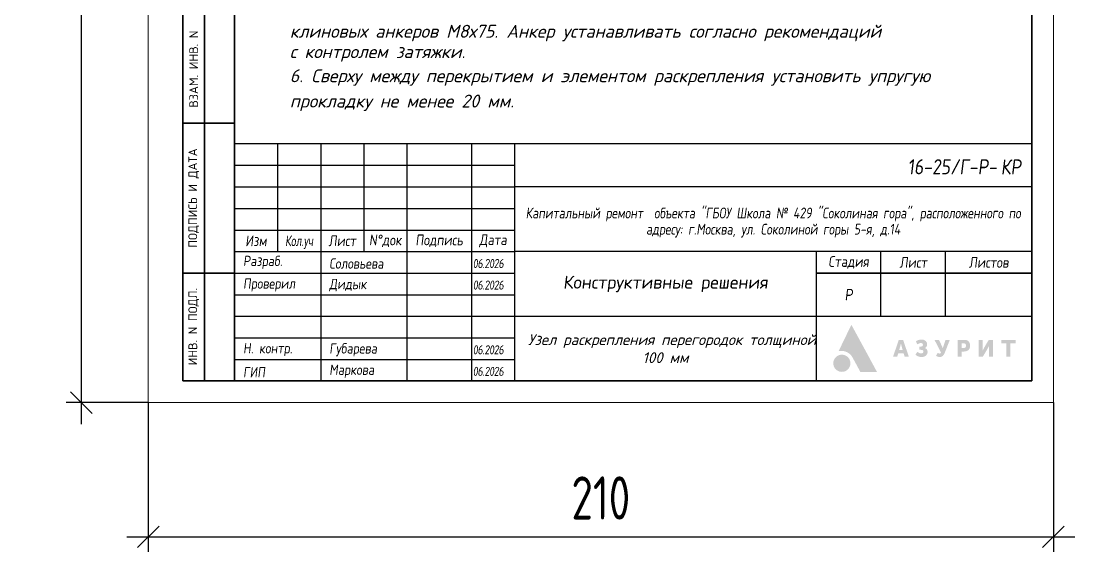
# Model space of a CAD drawing. Header units: millimetres. Extents: x 10124 to 8132345, y -95635 to 1386204.
# Drawn here: x 59496 to 61941, y -14269 to -13038 of the extents above; entities that cross this region are included whole.
import ezdxf
from ezdxf.enums import TextEntityAlignment as Align

# ---------------------------------------------------------------- set-up
doc = ezdxf.new("R2010")
doc.units = ezdxf.units.MM
doc.layers.get('DEFPOINTS').update_dxf_attribs({"color": 1})
doc.layers.add('_STAMP', color=7, linetype='Continuous')
doc.layers.add('_TEXT', color=7, linetype='Continuous', lineweight=30)
doc.styles.add('10', font='isocpeui.ttf', dxfattribs={"height": 25})
doc.styles.add('GOST', font='isocpeur.TTF')
doc.styles.add('ISOCPEUR', font='isocpeur.TTF', dxfattribs={"width": 0.85, "oblique": 7})
doc.styles.add('БДА100', font='romand.shx', dxfattribs={"width": 0.7})
doc.dimstyles.new('БДА1', dxfattribs={"dimtxt": 2, "dimasz": 1, "dimexe": 0.7, "dimexo": 0, "dimgap": 0.8, "dimtad": 1, "dimdec": 0, "dimrnd": 1, "dimzin": 0, "dimdsep": 46, "dimtxsty": 'БДА100', "dimblk": 'OBLIQUE', "dimcen": 2, "dimdle": 1, "dimadec": 0, "dimazin": 0, "dimtfac": 1, "dimtdec": 0, "dimtmove": 1, "dimatfit": 3, "dimldrblk": 'NONE', "dimfxl": 0.7, "dimtolj": 1, "dimtzin": 0, "dimlwd": -1, "dimlwe": -1, "dimarcsym": 0})

# ---------------------------------------------------------------- blocks, each defined once
blk = doc.blocks.new('_OBLIQUE')
at = {"color": 0, "linetype": 'ByBlock'}
blk.add_line((-0.5, -0.5), (0.5, 0.5), dxfattribs=at)
blk = doc.blocks.new('*D686')
at = {"layer": 'DEFPOINTS', "color": 0, "transparency": 16777216}
for p, q in [((0, 0), (0, -34.62)), ((210, 0), (210, -34.62)), ((-5, -31.12), (215, -31.12))]:
    blk.add_line(p, q, dxfattribs=at)
for p in [(0, 0), (210, 0), (210, -31.12)]:
    blk.add_point(p, dxfattribs=at)
at = {"layer": 'DEFPOINTS', "color": 0, "transparency": 16777216, "xscale": 5, "yscale": 5, "zscale": 5, "rotation": 180}
blk.add_blockref('_OBLIQUE', (0, -31.12), dxfattribs=at)
at = {"layer": 'DEFPOINTS', "color": 0, "transparency": 16777216, "xscale": 5, "yscale": 5, "zscale": 5}
blk.add_blockref('_OBLIQUE', (210, -31.12), dxfattribs=at)
at = {"layer": 'DEFPOINTS', "color": 0, "lineweight": 0, "transparency": 16777216, "insert": (105, -22.12), "char_height": 10, "attachment_point": 5, "style": 'БДА100'}
blk.add_mtext('\\A1;210', dxfattribs=at)
blk = doc.blocks.new('_None')
blk = doc.blocks.new('*D687')
at = {"layer": 'DEFPOINTS', "color": 0, "transparency": 16777216}
for p, q in [((-15.52, -5), (-15.52, 302)), ((0, 297), (-19.02, 297)), ((0, 0), (-19.02, 0))]:
    blk.add_line(p, q, dxfattribs=at)
for p in [(-15.52, 297), (0, 297), (0, 0)]:
    blk.add_point(p, dxfattribs=at)
at = {"layer": 'DEFPOINTS', "color": 0, "transparency": 16777216, "xscale": 5, "yscale": 5, "zscale": 5}
for p, rotation in [((-15.52, 297), 90), ((-15.52, 0), 270)]:
    blk.add_blockref('_OBLIQUE', p, dxfattribs=dict(at, rotation=rotation))
at = {"layer": 'DEFPOINTS', "color": 0, "lineweight": 0, "transparency": 16777216, "insert": (-24.52, 148.5), "char_height": 10, "attachment_point": 5, "rotation": 90, "style": 'БДА100'}
blk.add_mtext('\\A1;297', dxfattribs=at)
blk = doc.blocks.new('Логотип Азурит')
at = {"layer": '_STAMP', "linetype": 'Continuous', "true_color": 0x2a3756}
h = blk.add_hatch(color=159, dxfattribs=at)
h.dxf.hatch_style = 1
h.paths.add_polyline_path([(-39.4, 8.5), (-40.02, 9.65), (-40.61, 10.74), (-41.14, 11.7), (-41.62, 12.59), (-41.79, 12.89), (-41.86, 13.01), (-41.91, 12.94), (-41.99, 12.78), (-42.39, 11.96), (-42.77, 11.18), (-43.09, 10.5), (-43.47, 9.72), (-44.18, 8.26), (-44.5, 7.6), (-44.73, 7.14), (-44.85, 6.9), (-44.7, 6.93), (-44.51, 6.95), (-44.27, 6.97), (-44.09, 6.97), (-43.91, 6.96), (-43.74, 6.94), (-43.56, 6.91), (-43.39, 6.87), (-43.22, 6.81), (-43.05, 6.75), (-42.89, 6.68), (-42.73, 6.59), (-42.58, 6.5), (-42.43, 6.4), (-42.29, 6.29), (-42.15, 6.17), (-42.03, 6.04), (-41.91, 5.91), (-41.79, 5.77), (-41.72, 5.65), (-41.63, 5.5), (-41.3, 4.9), (-41.02, 4.39), (-40.57, 3.56), (-40.05, 2.59), (-39.78, 2.11), (-37.86, 2.11), (-36.5, 2.11), (-35.94, 2.12), (-36.48, 3.13), (-36.82, 3.75), (-37.16, 4.37), (-37.67, 5.33), (-38.2, 6.3), (-38.54, 6.93), (-38.87, 7.53)])
h = blk.add_hatch(color=159, dxfattribs=at)
h.dxf.hatch_style = 1
h.paths.add_polyline_path([(-29.3, 7.88), (-29.63, 8.84), (-29.86, 9.53), (-30.37, 9.54), (-30.87, 9.54), (-30.93, 9.38), (-31.26, 8.4), (-31.64, 7.27), (-31.97, 6.31), (-32.19, 5.64), (-32.05, 5.63), (-31.71, 5.62), (-31.23, 5.62), (-31.11, 6.03), (-30.99, 6.44), (-30.37, 6.44), (-29.75, 6.44), (-29.63, 6.03), (-29.52, 5.62), (-29.03, 5.62), (-28.54, 5.62), (-28.6, 5.8), (-28.93, 6.79)])
h.paths.add_polyline_path([(-30.77, 7.21), (-30.74, 7.31), (-30.56, 7.93), (-30.43, 8.43), (-30.39, 8.59), (-30.37, 8.65), (-30.35, 8.64), (-30.31, 8.45), (-30.22, 8.08), (-30.11, 7.66), (-30.01, 7.33), (-29.97, 7.21), (-30.37, 7.21)], flags=16)
h = blk.add_hatch(color=159, dxfattribs=at)
h.dxf.hatch_style = 1
h.paths.add_polyline_path([(-24.39, 7.35), (-24.47, 7.43), (-24.56, 7.5), (-24.66, 7.56), (-24.81, 7.65), (-24.74, 7.69), (-24.65, 7.75), (-24.55, 7.86), (-24.45, 7.97), (-24.38, 8.09), (-24.35, 8.18), (-24.32, 8.25), (-24.31, 8.34), (-24.3, 8.45), (-24.3, 8.65), (-24.31, 8.73), (-24.34, 8.82), (-24.41, 8.99), (-24.51, 9.14), (-24.63, 9.28), (-24.78, 9.39), (-24.95, 9.48), (-25.13, 9.55), (-25.34, 9.59), (-25.56, 9.6), (-25.74, 9.6), (-25.91, 9.58), (-26.08, 9.55), (-26.23, 9.51), (-26.39, 9.46), (-26.53, 9.39), (-26.67, 9.32), (-26.8, 9.23), (-26.9, 9.15), (-26.81, 8.98), (-26.64, 8.66), (-26.54, 8.5), (-26.51, 8.5), (-26.46, 8.54), (-26.35, 8.61), (-26.21, 8.67), (-26.07, 8.73), (-25.93, 8.77), (-25.82, 8.79), (-25.72, 8.79), (-25.62, 8.79), (-25.53, 8.76), (-25.46, 8.73), (-25.39, 8.68), (-25.34, 8.62), (-25.3, 8.55), (-25.26, 8.45), (-25.26, 8.36), (-25.27, 8.27), (-25.32, 8.18), (-25.36, 8.13), (-25.39, 8.08), (-25.44, 8.05), (-25.49, 8.02), (-25.63, 7.99), (-25.84, 7.98), (-26.1, 7.97), (-26.1, 7.6), (-26.1, 7.24), (-25.78, 7.23), (-25.54, 7.21), (-25.45, 7.2), (-25.38, 7.18), (-25.33, 7.15), (-25.28, 7.12), (-25.25, 7.08), (-25.21, 7.02), (-25.19, 6.96), (-25.17, 6.9), (-25.17, 6.76), (-25.18, 6.7), (-25.2, 6.64), (-25.23, 6.58), (-25.26, 6.53), (-25.31, 6.49), (-25.37, 6.45), (-25.44, 6.43), (-25.52, 6.41), (-25.69, 6.39), (-25.78, 6.39), (-25.87, 6.41), (-26, 6.45), (-26.16, 6.51), (-26.3, 6.6), (-26.43, 6.69), (-26.53, 6.76), (-26.77, 6.45), (-26.93, 6.26), (-26.97, 6.2), (-26.98, 6.15), (-26.97, 6.11), (-26.94, 6.07), (-26.82, 5.97), (-26.62, 5.84), (-26.41, 5.73), (-26.19, 5.65), (-25.97, 5.59), (-25.78, 5.57), (-25.53, 5.57), (-25.3, 5.58), (-25.12, 5.61), (-24.99, 5.65), (-24.87, 5.71), (-24.75, 5.78), (-24.64, 5.85), (-24.54, 5.94), (-24.45, 6.03), (-24.37, 6.13), (-24.31, 6.23), (-24.25, 6.37), (-24.21, 6.51), (-24.2, 6.66), (-24.2, 6.82), (-24.21, 6.94), (-24.24, 7.06), (-24.28, 7.16), (-24.33, 7.26)])
h = blk.add_hatch(color=159, dxfattribs=at)
h.dxf.hatch_style = 1
h.paths.add_polyline_path([(-19.61, 8.04), (-19.36, 8.68), (-19.14, 9.22), (-19.03, 9.53), (-19.17, 9.54), (-19.52, 9.54), (-20.02, 9.54), (-20.05, 9.44), (-20.31, 8.65), (-20.59, 7.81), (-20.63, 7.68), (-20.66, 7.62), (-20.67, 7.61), (-20.7, 7.67), (-20.82, 7.97), (-21.01, 8.4), (-21.34, 9.1), (-21.54, 9.54), (-22.06, 9.54), (-22.58, 9.54), (-22.4, 9.17), (-21.88, 8.17), (-21.32, 7.06), (-21.11, 6.63), (-21.09, 6.56), (-21.1, 6.52), (-21.15, 6.45), (-21.21, 6.41), (-21.28, 6.38), (-21.37, 6.37), (-21.45, 6.37), (-21.55, 6.39), (-21.64, 6.43), (-21.74, 6.49), (-21.82, 6.53), (-21.86, 6.49), (-21.92, 6.39), (-22.11, 6.05), (-22.23, 5.85), (-22.18, 5.81), (-22.08, 5.75), (-21.95, 5.69), (-21.81, 5.63), (-21.69, 5.59), (-21.51, 5.57), (-21.31, 5.57), (-21.12, 5.59), (-20.97, 5.62), (-20.88, 5.66), (-20.79, 5.71), (-20.71, 5.77), (-20.63, 5.84), (-20.56, 5.93), (-20.48, 6.02), (-20.35, 6.23), (-20.28, 6.35), (-20.21, 6.51), (-19.92, 7.25)])
h = blk.add_hatch(color=159, dxfattribs=at)
h.dxf.hatch_style = 1
h.paths.add_polyline_path([(-14.46, 7.53), (-14.41, 7.64), (-14.37, 7.74), (-14.33, 7.96), (-14.31, 8.19), (-14.32, 8.41), (-14.37, 8.63), (-14.45, 8.83), (-14.5, 8.93), (-14.55, 9.02), (-14.62, 9.1), (-14.69, 9.18), (-14.81, 9.29), (-14.92, 9.37), (-15.06, 9.43), (-15.21, 9.49), (-15.33, 9.52), (-15.49, 9.53), (-16.3, 9.54), (-17.21, 9.54), (-17.21, 7.58), (-17.21, 5.62), (-16.73, 5.62), (-16.25, 5.62), (-16.25, 6.23), (-16.25, 6.83), (-15.87, 6.83), (-15.58, 6.84), (-15.35, 6.86), (-15.17, 6.91), (-14.99, 6.98), (-14.83, 7.08), (-14.69, 7.2), (-14.56, 7.36)])
h.paths.add_polyline_path([(-15.6, 7.68), (-15.67, 7.66), (-15.95, 7.66), (-16.25, 7.66), (-16.25, 8.2), (-16.25, 8.74), (-15.93, 8.73), (-15.64, 8.72), (-15.57, 8.7), (-15.51, 8.67), (-15.42, 8.6), (-15.35, 8.51), (-15.32, 8.45), (-15.3, 8.39), (-15.29, 8.19), (-15.29, 8.07), (-15.3, 8), (-15.32, 7.94), (-15.35, 7.88), (-15.39, 7.82), (-15.43, 7.78), (-15.53, 7.71)], flags=16)
h = blk.add_hatch(color=159, dxfattribs=at)
h.dxf.hatch_style = 1
h.paths.add_polyline_path([(-10.09, 7.82), (-9.98, 8.03), (-9.94, 8.12), (-9.95, 7.93), (-9.96, 7.49), (-9.97, 6.69), (-9.97, 5.62), (-9.5, 5.62), (-9.04, 5.62), (-9.04, 7.58), (-9.04, 9.54), (-9.51, 9.54), (-9.99, 9.54), (-10.36, 8.91), (-10.84, 8.1), (-11.03, 7.78), (-11.26, 7.34), (-11.37, 7.13), (-11.42, 7.05), (-11.41, 7.31), (-11.39, 7.78), (-11.39, 8.55), (-11.39, 9.54), (-11.86, 9.54), (-12.34, 9.54), (-12.34, 7.58), (-12.34, 5.62), (-11.86, 5.62), (-11.37, 5.62), (-11.18, 5.95), (-10.61, 6.89), (-10.31, 7.42)])
h = blk.add_hatch(color=159, dxfattribs=at)
h.dxf.hatch_style = 1
h.paths.add_polyline_path([(-3.74, 9.14), (-3.74, 9.54), (-5.42, 9.54), (-7.09, 9.54), (-7.09, 9.14), (-7.09, 8.74), (-6.5, 8.74), (-5.9, 8.74), (-5.9, 7.18), (-5.9, 5.62), (-5.43, 5.62), (-4.95, 5.62), (-4.95, 7.18), (-4.95, 8.74), (-4.35, 8.74), (-3.74, 8.74)])
at = {"layer": '_STAMP', "linetype": 'Continuous', "true_color": 0x1447b7}
h = blk.add_hatch(color=162, dxfattribs=at)
h.dxf.hatch_style = 1
h.paths.add_polyline_path([(-42.09, 4.22), (-42.11, 4.4), (-42.15, 4.58), (-42.2, 4.76), (-42.27, 4.93), (-42.35, 5.1), (-42.45, 5.26), (-42.57, 5.41), (-42.7, 5.55), (-42.8, 5.64), (-42.91, 5.72), (-43.14, 5.86), (-43.38, 5.97), (-43.63, 6.05), (-43.89, 6.09), (-44.15, 6.1), (-44.42, 6.07), (-44.55, 6.04), (-44.68, 6.01), (-44.87, 5.94), (-45.05, 5.85), (-45.22, 5.74), (-45.37, 5.62), (-45.51, 5.49), (-45.63, 5.35), (-45.75, 5.19), (-45.84, 5.03), (-45.92, 4.85), (-45.98, 4.67), (-46.03, 4.49), (-46.06, 4.29), (-46.07, 4.1), (-46.05, 3.9), (-46.02, 3.7), (-45.97, 3.51), (-45.92, 3.37), (-45.87, 3.24), (-45.8, 3.11), (-45.72, 2.99), (-45.64, 2.88), (-45.54, 2.77), (-45.44, 2.67), (-45.33, 2.57), (-45.22, 2.49), (-45.1, 2.41), (-44.98, 2.34), (-44.85, 2.28), (-44.72, 2.22), (-44.58, 2.18), (-44.44, 2.15), (-44.3, 2.13), (-44.05, 2.12), (-43.8, 2.14), (-43.57, 2.19), (-43.34, 2.26), (-43.12, 2.37), (-42.92, 2.5), (-42.73, 2.65), (-42.56, 2.83), (-42.44, 2.99), (-42.34, 3.15), (-42.26, 3.32), (-42.19, 3.49), (-42.14, 3.67), (-42.11, 3.85), (-42.09, 4.03)])
blk = doc.blocks.new('*U685')
at = {"color": 44, "lineweight": 20, "ltscale": 10}
for p, q in [((0, 297), (0, 0)), ((210, 0), (210, 297)), ((0, 0), (210, 0))]:
    blk.add_line(p, q, dxfattribs=at)
at = {"color": 137, "lineweight": 35, "ltscale": 10}
for p, q in [((20, 292), (20, 5)), ((205, 5), (205, 292)), ((8.04, 89.8), (8.04, 5)), ((13.02, 89.8), (13.02, 5)), ((8.04, 64.8), (20, 64.8)), ((8.04, 30), (20, 30)), ((8.04, 5), (205, 5))]:
    blk.add_line(p, q, dxfattribs=at)
at = {"color": 0, "lineweight": 13, "char_height": 2.0408, "attachment_point": 5, "rotation": 90, "style": 'GOST'}
for s, insert, width in [('ВЗАМ. ИНВ. N', (10.53, 77.3), 25), ('ПОДПИСЬ И ДАТА', (10.53, 47.4), 34.7978), ('ИНВ. N ПОДЛ.', (10.53, 17.6), 24.8009)]:
    blk.add_mtext(s, dxfattribs=dict(at, insert=insert, width=width))
at = {"color": 44, "lineweight": 13, "style": 'GOST', "oblique": 10, "width": 0.8}
for tag in ['ФОРМАТВЕРТ', 'ФОРМАТГОРИЗ']:
    blk.add_attdef(tag, (158.98, 1.6), '', height=2, dxfattribs=at)
at = {"layer": 'DEFPOINTS', "color": 251, "lineweight": 0}
dim = blk.add_linear_dim(base=(-15.52, 297), p1=(0, 0), p2=(0, 297), angle=90, dimstyle='БДА1', override={"dimscale": 5}, dxfattribs=at)
dim.commit()
dim.dimension.update_dxf_attribs({"geometry": '*D687', "text_midpoint": (-15.52, 148.5), "dimtype": 160})
dim = blk.add_linear_dim(base=(210, -31.12), p1=(0, 0), p2=(210, 0), dimstyle='БДА1', override={"dimscale": 5}, dxfattribs=at)
dim.commit()
dim.dimension.update_dxf_attribs({"geometry": '*D686', "text_midpoint": (105, -31.12), "dimtype": 160})

msp = doc.modelspace()

# ---------------------------------------------------------------- linework, layer by layer
at = {"layer": '_STAMP'}
for p, q in [((60091.036, -13322.398), (60091.036, -13572.398)), ((60191.036, -13322.398), (60191.036, -13872.398)), ((60291.036, -13322.398), (60291.036, -13572.398)), ((60391.036, -13322.398), (60391.036, -13872.398)), ((60541.036, -13322.398), (60541.036, -13872.398)), ((60641.036, -13322.398), (60641.036, -13872.398)), ((59991.036, -13372.398), (60641.036, -13372.398)), ((59991.036, -13422.398), (60641.036, -13422.398)), ((61841.036, -13422.398), (60641.036, -13422.398)), ((59991.036, -13472.398), (60641.036, -13472.398)), ((59991.036, -13522.398), (60641.036, -13522.398)), ((59991.036, -13572.398), (60641.036, -13572.398)), ((61841.036, -13572.398), (60641.036, -13572.398)), ((61341.036, -13572.398), (61341.036, -13872.398)), ((61491.036, -13622.398), (61491.036, -13572.398)), ((61641.036, -13622.398), (61641.036, -13572.398)), ((59991.036, -13622.398), (60641.036, -13622.398)), ((61341.036, -13622.398), (61491.036, -13622.398)), ((61491.036, -13622.398), (61341.036, -13622.398)), ((61491.036, -13622.398), (61641.036, -13622.398)), ((61491.036, -13722.398), (61491.036, -13622.398)), ((61641.036, -13622.398), (61491.036, -13622.398)), ((61641.036, -13622.398), (61841.036, -13622.398)), ((61641.036, -13722.398), (61641.036, -13622.398)), ((61841.036, -13622.398), (61641.036, -13622.398)), ((59991.036, -13672.398), (60641.036, -13672.398)), ((59991.036, -13722.398), (60641.036, -13722.398)), ((60641.036, -13722.398), (61841.036, -13722.398)), ((59991.036, -13772.398), (60641.036, -13772.398)), ((59991.036, -13822.398), (60641.036, -13822.398))]:
    msp.add_line(p, q, dxfattribs=at)
msp.add_lwpolyline([(59991.036, -13872.398), (61841.036, -13872.398), (61841.036, -13322.398), (59991.036, -13322.398)], close=True, dxfattribs=at)

# ---------------------------------------------------------------- block references
at = {"xscale": 10, "yscale": 10, "zscale": 10}
msp.add_blockref('*U685', (59791.036, -13922.398), dxfattribs=at)
at = {"linetype": 'Continuous', "xscale": 10, "yscale": 10, "zscale": 10}
msp.add_blockref('Логотип Азурит', (61841.036, -13872.398), dxfattribs=at)

# ---------------------------------------------------------------- texts
at = {"color": 0, "style": '10'}
for s, p in [('клиновых анкеров М8х75. Анкер устанавливать согласно рекомендаций  ', (60119.243, -13076.662)), ('с контролем затяжки.', (60119.243, -13123.901)), ('6. Сверху между перекрытием и элементом раскрепления установить упругую ', (60119.243, -13179.786)), ('прокладку не менее 20 мм.', (60119.243, -13238.425))]:
    msp.add_text(s, height=30, dxfattribs=at).set_placement(p)
at = {"color": 0, "lineweight": 9, "attachment_point": 5}
for s, insert, char_height, width, style in [('Р', (61416.036, -13672.398), 27, 150, 'ISOCPEUR'), ('\\pxi1.23419;Узел раскрепления перегородок толщиной 100 мм', (60991.036, -13797.398), 25, 700, '10')]:
    msp.add_mtext(s, dxfattribs=dict(at, insert=insert, char_height=char_height, width=width, style=style))
at = {"layer": '_TEXT', "color": 1, "style": 'ISOCPEUR', "oblique": 7, "width": 0.85}
msp.add_text('КР', height=35, dxfattribs=at).set_placement((61769.082, -13376.149), align=Align.MIDDLE_LEFT)
at = {"layer": '_TEXT', "color": 5, "line_spacing_factor": 0.9, "style": 'ISOCPEUR'}
for s, width, heights, insert, char_height, attachment_point in [('16-25/Г-Р-', 691.58613, [96.1], (61760.324, -13375.806), 35, 6), ('{\\Q8;\\W0.8;\\C7;Капитальный ремонт  объекта "ГБОУ Школа № 429 "Соколиная гора", расположенного по адресу: г.Москва, ул. Соколиной горы 5-я, д.14}', 1200, [140.094], (61241.036, -13505.138), 25, 5), ('{\\W1;Конструктивные решения}', 691.58613, [145.668], (60991.036, -13647.398), 30, 5)]:
    msp.add_mtext_dynamic_manual_height_columns(s, width=width, gutter_width=0, heights=heights, dxfattribs=dict(at, insert=insert, char_height=char_height, attachment_point=attachment_point))
at = {"layer": '_TEXT', "style": 'ISOCPEUR'}
for s, width, insert, char_height, attachment_point in [('Изм', 100, (60041.036, -13547.398), 25, 5), ('{\\W0.7;Кол.уч}', 100, (60141.036, -13550.737), 25, 5), ('Лист', 100, (60241.036, -13547.398), 25, 5), ('N%%Dдок', 100, (60341.036, -13547.398), 25, 5), ('Подпись', 100, (60466.036, -13547.398), 25, 5), ('Дата', 100, (60591.036, -13547.398), 25, 5), ('Разраб.', 200, (60011.036, -13597.398), 24, 4), ('Стадия', 150, (61416.036, -13597.398), 25, 5), ('Лист', 150, (61566.036, -13597.398), 25, 5), ('Листов', 150, (61741.036, -13597.398), 25, 5), ('Проверил', 200, (60011.036, -13649.718), 24, 4), ('Н. контр.', 200, (60011.036, -13799.718), 24, 4), ('ГИП', 200, (60011.036, -13852.017), 24, 4)]:
    msp.add_mtext_dynamic_manual_height_columns(s, width=width, gutter_width=125, heights=[0], dxfattribs=dict(at, insert=insert, char_height=char_height, attachment_point=attachment_point))
at = {"layer": '_TEXT', "color": 1, "attachment_point": 4, "style": 'ISOCPEUR'}
for s, width, insert, char_height in [('Соловьева', 190.3612, (60211.036, -13600.061), 24), ('{\\W0.82;\\T0.92;06.2026}', 74.89423, (60544.036, -13600.061), 21), ('{\\W0.82;\\T0.92;06.2026}', 74.89423, (60544.036, -13650.061), 21), ('{\\W0.82;\\T0.92;06.2026}', 74.89423, (60544.036, -13800.061), 21), ('{\\W0.82;\\T0.92;06.2026}', 74.89423, (60544.036, -13850.061), 21)]:
    msp.add_mtext_dynamic_manual_height_columns(s, width=width, gutter_width=125, heights=[0], dxfattribs=dict(at, insert=insert, char_height=char_height))
at = {"layer": '_TEXT', "color": 5, "char_height": 24, "attachment_point": 4, "style": 'ISOCPEUR'}
for s, insert in [('Дидык', (60211.036, -13650.061)), ('Губарева', (60211.036, -13800.061)), ('Маркова', (60211.036, -13849.518))]:
    msp.add_mtext_dynamic_manual_height_columns(s, width=190.3612, gutter_width=125, heights=[0], dxfattribs=dict(at, insert=insert))

doc.saveas('drawing.dxf')
